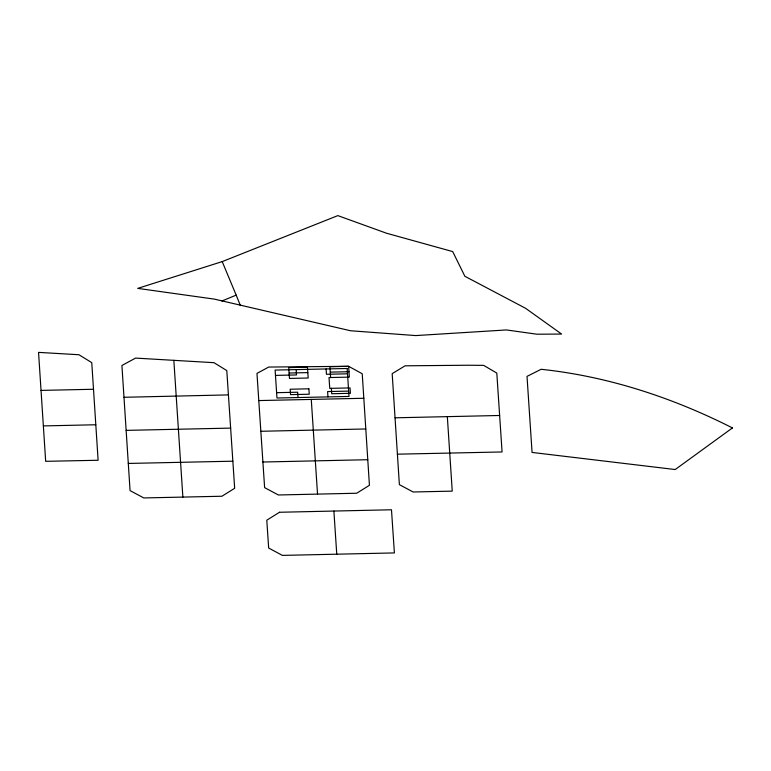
<?xml version="1.0" encoding="UTF-8"?>
<svg xmlns="http://www.w3.org/2000/svg" width="771" height="771" viewBox="0 0 771 771"><rect width="100%" height="100%" fill="white"/><g stroke="black" fill="none" stroke-linecap="round" stroke-linejoin="round"><path stroke-width="1.16" d="M221.894 301.008L236.186 295.129L222.212 261.6L137.73 288.383L214.415 299.129L350.554 330.759L415.771 335.578L506.48 329.94L536.886 334.209L561.606 334.065L525.591 308.304L464.865 276.278L452.702 251.587L386.493 233.218L337.852 215.61L222.212 261.6M123.986 397.287L228.418 394.897L234.663 488.284L221.952 496.235L143.791 497.941L130.068 490.607L121.914 365.483L135.58 358.091L213.991 362.688L226.799 370.581L228.418 394.897M289.115 373.029L307.831 372.615M330.277 372.123L348.993 371.718M275.478 375.4L296.527 374.937L296.18 369.608M347.519 373.819L326.461 374.282L326.114 368.952M41.046 390.405L93.503 389.259L98.11 460.258L45.672 461.328L38.55 352.376L78.941 354.737L91.759 362.63L93.503 389.259M276.606 392.68L297.664 392.217L298.011 397.547M348.656 391.109L327.598 391.562L327.954 396.892M258.796 400.573L363.816 398.27L369.425 485.306L356.684 493.238L278.36 494.982L264.617 487.629L256.965 373.405L268.694 367.054L348.637 366.312L362.225 373.762L363.816 398.27M395.041 417.805L499.637 415.482M43.369 425.91L95.777 424.763M126.155 430.372L230.645 428.107M260.858 431.278L365.801 428.965M397.393 454.177L502.075 451.96L496.803 373.087L483.668 365.377L468.469 365.232L405.074 365.811L392.179 373.656L399.378 484.641L413.121 491.994L452.24 491.127L447.334 416.658M128.294 463.438L232.861 461.193M262.901 462.022L367.786 459.709M236.186 295.129L240.407 305.605M330.634 377.52L329.93 366.726L348.637 366.312L349.35 377.115L329.024 377.559L329.737 388.362L350.053 387.919L350.41 393.316L331.703 393.73L331.347 388.324M333.891 511.048L336.754 554.195M311.272 399.417L317.527 494.105M173.841 360.336L182.872 497.093M732.45 427.924L675.203 469.539L532.067 452.432L527.017 376.373L541.126 369.29C608.02 376.344 672.582 397.614 732.45 427.924M279.526 512.262L266.785 520.194L268.665 548.036L282.408 555.39L394.395 552.923L391.485 509.776L279.526 512.262M307.475 367.218L288.759 367.622L289.472 378.426L308.178 378.021L307.475 367.218M347.172 368.49L275.122 370.07L276.962 398.009L349.003 396.439L347.172 368.49M308.892 388.815L290.185 389.23L290.532 394.627L309.248 394.222L308.892 388.815"/></g></svg>
